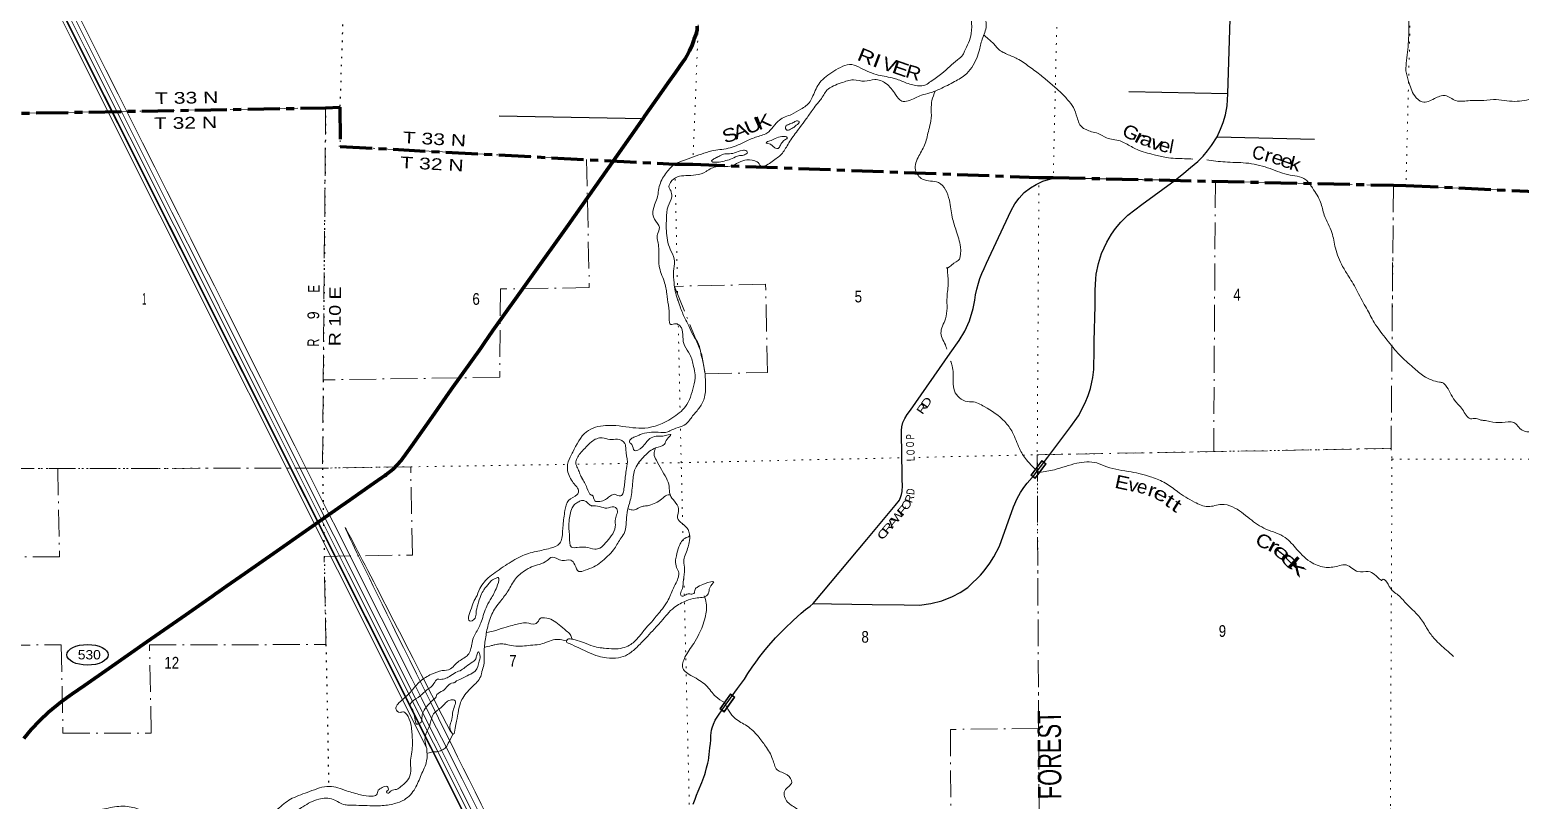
# Model space of a CAD drawing. Header units: feet. Extents: x -1048576 to 137166, y -268550 to 2097152.
# Drawn here: x -146024 to -123722, y 283703 to 295229 of the extents above; entities that cross this region are included whole.
import ezdxf
from ezdxf.enums import TextEntityAlignment as Align

# ---------------------------------------------------------------- set-up
doc = ezdxf.new("R2010")
doc.units = ezdxf.units.FT
doc.header["$LTSCALE"] = 80
for name, pattern in [('DOT_DASHED', [7.7, 5, -1.2, 0.3, -1.2]), ('DOTTED', [1.5, 0.3, -1.2]), ('LONG_DASH_SHORT_DASH', [9.9, 6, -1.2, 1.5, -1.2])]:
    doc.linetypes.add(name, pattern=pattern)
for name, color, linetype, lineweight in [('11', 7, 'LONG_DASH_SHORT_DASH', 60), ('17', 7, 'Continuous', 25), ('23', 7, 'Continuous', 70), ('29', 7, 'Continuous', 25), ('31', 7, 'Continuous', 13), ('39', 7, 'Continuous', 13), ('44', 7, 'DOT_DASHED', 13), ('6', 7, 'DOTTED', 25), ('7', 7, 'DOTTED', 13)]:
    doc.layers.add(name, color=color, linetype=linetype, lineweight=lineweight)
doc.layers.add('30', color=7, linetype='Continuous')
doc.layers.add('41', color=7, linetype='Continuous')

msp = doc.modelspace()

# ---------------------------------------------------------------- linework, layer by layer
at = {"layer": '11'}
msp.add_line((-141385.23, 294071.38), (-141380.18, 293482.89), dxfattribs=at)
for points in [[(-153373.95, 293903.46), (-152557.43, 293898.47), (-152058.24, 293894.52), (-147084.22, 293948.43), (-146722.93, 293970.83), (-141597.6, 294062.64), (-141385.23, 294071.38)], [(-141380.18, 293482.89), (-136370.9, 293218.07), (-136104.75, 293216.42), (-130931.41, 293020.08), (-130709.38, 293018.47), (-125618.74, 292902.28), (-125431.28, 292899.9), (-122706.13, 292773.78)]]:
    msp.add_lwpolyline(points, dxfattribs=at)
at = {"layer": '17'}
msp.add_ellipse((-145160.57, 285877.52), major_axis=(309.24, -1), ratio=0.500121, dxfattribs=at)
at = {"layer": '23'}
msp.add_lwpolyline([(-146115.97, 284627.69), (-146003.65, 284758.07), (-145875.18, 284894.57), (-145743.19, 285018.19), (-145554.04, 285172.93), (-145396.84, 285288.14), (-145207.69, 285420.17), (-144840.32, 285672.46), (-144270.77, 286072.33), (-143689.87, 286475.99), (-143292.37, 286756.01), (-143269.09, 286772.11), (-143230.26, 286798.95), (-143219.09, 286806.89), (-143149.37, 286856.45), (-143079.91, 286904.48), (-142804.82, 287092.6), (-142327.81, 287428.58), (-141411.85, 288071.21), (-141391.54, 288085.51), (-141361.85, 288106.11), (-141228.46, 288198.67), (-141109.91, 288281.26), (-140874.76, 288446.29), (-140759.01, 288526.29), (-140733.64, 288543.83), (-140709.01, 288561.44), (-140696.45, 288570.42), (-140586.82, 288653.58), (-140465.14, 288783.74), (-140313.9, 288998.11), (-140001.69, 289437.48), (-139716.63, 289846.78), (-139277.41, 290464.61), (-139193.1, 290585.11), (-139179.2, 290604.97), (-139158.37, 290635.11), (-139093.19, 290729.4), (-137969.46, 292305.92), (-137046.02, 293619.81), (-136847.1, 293903.68), (-136819.84, 293943.27), (-136583.61, 294281.43), (-136476.78, 294432.04), (-136362.79, 294591.97), (-136262.77, 294733.97), (-136216.89, 294796.37), (-136191.08, 294837.97), (-136151.64, 294913.99), (-136114.36, 294999.34), (-136086.76, 295073.2), (-136080.31, 295094.72), (-136058.09, 295152.81), (-136039.45, 295222.38), (-136038.01, 295281.9)], dxfattribs=at)
at = {"layer": '29'}
for p, q in [((-128094.38, 294270.2), (-128011.63, 297003.43)), ((-128094.38, 294270.2), (-129579.52, 294298.84)), ((-139002.16, 293940.2), (-136847.1, 293903.68)), ((-128257.03, 293626.84), (-126801.08, 293593.15)), ((-134300.99, 286644.25), (-133497.2, 287604.05))]:
    msp.add_line(p, q, dxfattribs=at)
for points in [[(-128257.03, 293626.84), (-128205.71, 293740.97), (-128164.99, 293843.47), (-128133.46, 293957.79), (-128107.19, 294089.2), (-128094.38, 294270.2)], [(-128886.2, 292977.84), (-128756.77, 293082.62), (-128654.31, 293168.03), (-128546.59, 293260.02), (-128467.78, 293337.55), (-128399.47, 293420.33), (-128340.36, 293497.86), (-128257.03, 293626.84)], [(-133497.2, 287604.05), (-133072.95, 288113.3), (-133011.88, 288192.48), (-132988.51, 288248.29), (-132980.21, 288276.95), (-132971.17, 288319.94), (-132967.4, 288411.19), (-132970.41, 288494.9), (-132971.17, 288576.35), (-132980.96, 289187.43), (-132981.03, 289232.38), (-132975.64, 289291.19), (-132958.98, 289353.93), (-132932.03, 289414.7), (-132892.84, 289475.47), (-132847.77, 289536.24), (-132253, 290392.08), (-132119.24, 290578.32), (-132031.05, 290721.43), (-131962.46, 290877.28), (-131907.59, 291057.63), (-131881.62, 291183.09), (-131871.82, 291261.51), (-131854.18, 291346.79), (-131829.69, 291435.98), (-131806.66, 291510.48), (-131778.24, 291584), (-131742.97, 291657.51), (-131707.69, 291735.92), (-131526.67, 292124.1), (-131337.55, 292525.98), (-131285.13, 292624.98), (-131220.46, 292708.29), (-131143.05, 292792.59), (-131050.94, 292865.12), (-130962.75, 292917.07), (-130864.77, 292964.12), (-130780.5, 292991.57), (-130682.02, 293016.07), (-130593.83, 293016.07), (-128886.2, 292977.84)], [(-130064.87, 291571.32), (-130031.69, 291733.8), (-129985.79, 291880.32), (-129908.17, 292053.17), (-129839.32, 292170.65), (-129778.57, 292255.73), (-129698.93, 292351.6), (-129592.28, 292456.93), (-129384.39, 292617.63), (-128886.2, 292977.84)], [(-131011.74, 288546.36), (-130791.32, 288834.65), (-130446.31, 289292.35), (-130329.44, 289451.55), (-130229.97, 289648.06), (-130185.53, 289759.38), (-130152.58, 289863.85), (-130133.31, 289955.27), (-130118.39, 290026.16), (-130104.09, 290148.68), (-130096.63, 290445.93), (-130094.77, 290570.93), (-130084.2, 291097.95), (-130080.47, 291333.01), (-130073.01, 291500.92), (-130064.87, 291571.32)], [(-131911.71, 286959.17), (-131850.63, 287014.44), (-131795.92, 287068.55), (-131741.84, 287133.22), (-131656.67, 287247.65), (-131598.23, 287343.41), (-131514.3, 287502.61), (-131304.18, 288090.9), (-131248.23, 288215.27), (-131198.5, 288306.06), (-131148.77, 288379.44), (-131099.03, 288444.12), (-131022.58, 288532.43), (-131011.74, 288546.36)], [(-134300.34, 286644.33), (-134027.21, 286642.43), (-133421.18, 286631.96), (-132938.19, 286625.41), (-132710.44, 286622.79), (-132541.59, 286645.05), (-132377.97, 286685.64), (-132218.28, 286748.49), (-132101.79, 286808.72), (-131987.91, 286887.28), (-131911.71, 286959.17)], [(-135668.05, 285047.29), (-135434.74, 285372.75), (-135329.51, 285513.87), (-135279.55, 285595.8), (-135215.67, 285691.65), (-135161.62, 285765.38), (-135100.2, 285850.58), (-135018.3, 285953.8), (-134963.43, 286018.52), (-134863.93, 286130.16), (-134804.15, 286193.24), (-134726.35, 286272.71), (-134603.5, 286389.86), (-134483.11, 286499.64), (-134415.96, 286554.53), (-134347.88, 286608), (-134300.99, 286644.25)], [(-136097.58, 283642.93), (-136067.07, 283720.35), (-136045.78, 283775.65), (-136020.8, 283837.3), (-135969.31, 283968.74), (-135923.04, 284085.89), (-135911.98, 284121.12), (-135896.42, 284186.36), (-135879.23, 284254.76), (-135868.99, 284295.32), (-135864.07, 284338.33), (-135858.75, 284389.12), (-135853.02, 284430.08), (-135846.47, 284489.08), (-135839.51, 284547.65), (-135833.77, 284604.18), (-135832.54, 284631.21), (-135831.32, 284671.77), (-135827.22, 284711.91), (-135822.31, 284747.96), (-135813.71, 284783.18), (-135795.5, 284838.9), (-135767.24, 284902.39), (-135740.22, 284946.63), (-135708.69, 284992.1), (-135675.11, 285037.57), (-135668.05, 285047.29)]]:
    msp.add_lwpolyline(points, dxfattribs=at)
at = {"layer": '31'}
for p, q in [((-131045.37, 288565.97), (-130880.25, 288785.88)), ((-130880.25, 288785.88), (-130814.27, 288736.35)), ((-135699.62, 285068.79), (-135541.34, 285293.67)), ((-135541.34, 285293.67), (-135473.88, 285246.19))]:
    msp.add_line(p, q, dxfattribs=at)
for points in [[(-130814.27, 288736.35), (-130979.39, 288516.44), (-131045.37, 288565.97)], [(-135473.88, 285246.19), (-135632.16, 285021.31), (-135699.62, 285068.79)]]:
    msp.add_lwpolyline(points, dxfattribs=at)
for points in [[(-131034.17, 288567.56), (-130878.65, 288774.68), (-130825.46, 288734.75), (-130980.98, 288527.63)], [(-135688.46, 285070.72), (-135539.4, 285282.51), (-135485.03, 285244.25), (-135634.09, 285032.46)]]:
    msp.add_lwpolyline(points, close=True, dxfattribs=at)
at = {"layer": '39'}
for points in [[(-139726.18, 284721.75), (-139786.61, 284683.23), (-139865.18, 284636.58), (-139935.68, 284589.96), (-139981.99, 284555.51), (-140024.23, 284506.92), (-140030.24, 284490.75), (-140030.24, 284490.75), (-140086.75, 284492.64)], [(-131485.69, 299203.93), (-131515.66, 299098.81), (-131581.69, 298902.69), (-131651.96, 298775.25), (-131718.13, 298627.61), (-131784.38, 298506.24), (-131818.65, 298494.04), (-131875.05, 298457.55), (-131880.77, 298342.38), (-131830, 298229.35), (-131779.11, 298073.9), (-131702.01, 297928.61), (-131606.64, 297744.97), (-131353.96, 297591.99), (-131236.89, 297582.15), (-131047.1, 297548.23), (-130988.51, 297524.12), (-130879.37, 297463.75), (-130822.68, 297399.23), (-130701.06, 297209.58), (-130658.2, 297039.97), (-130653.75, 296894.52), (-130655.41, 296771.27), (-130594.6, 296676.45), (-130545.87, 296571.5), (-130501.3, 296508.97), (-130537.56, 296486.67), (-130597.94, 296431.98), (-130625.99, 296359.18), (-130678.44, 296355.03), (-130666.74, 296496.48), (-130713.58, 296645.88), (-130790.14, 296605.3), (-130912.9, 296485.82), (-131070.02, 296386.47), (-131261.55, 296323.41), (-131366.4, 296292.87), (-131511.7, 296294.57), (-131676.97, 296225.5), (-131789.81, 296166.66), (-131890.35, 296039.15), (-131926.4, 295944.12), (-131948.24, 295818.81), (-131881.3, 295695.71), (-131834.62, 295604.9), (-131812.33, 295570.61), (-131775.79, 295495.94), (-131710.7, 295314.25), (-131762.59, 295112.1), (-131792.59, 295019.09), (-131812.52, 294930.15), (-131854.55, 294806.82), (-132031.39, 294549.84), (-132210.69, 294442.36), (-132434.36, 294328.72), (-132555.31, 294284), (-132682.35, 294251.39), (-132773.04, 294210.78), (-132976.73, 294163.85), (-133067.81, 294260.62), (-133213.58, 294425.97), (-133379.22, 294484.18), (-133532.52, 294459.6), (-133698.05, 294479.43), (-133881.56, 294434.57), (-134095.15, 294324.99), (-134189.6, 294185.37), (-134233.84, 294132.75), (-134304.21, 294039.65), (-134406.71, 293895.98), (-134499.18, 293768.49), (-134635.87, 293584.33), (-134692.12, 293493.29), (-134790.6, 293353.66), (-134857.05, 293303), (-135022.21, 293191.51), (-135070.6, 293179.28), (-135125.27, 293241.79), (-135141.44, 293253.88), (-135292.88, 293283.84), (-135415.86, 293243.16), (-135542.84, 293188.33), (-135688.12, 293185.98), (-135865.56, 293135.07), (-135901.82, 293110.75), (-136057.05, 293057.87), (-136206.35, 293047.43), (-136333.43, 293028.97), (-136436.11, 292943.88), (-136458.07, 292863.02), (-136431.74, 292826.71)], [(-132285.72, 298107.11), (-132359.98, 297965.52), (-132436.22, 297811.8), (-132526.58, 297651.99), (-132631.17, 297532.55), (-132677.16, 297382.94), (-132711.06, 297241.44), (-132704.84, 297182.87), (-132676.58, 297180.91), (-132628.46, 297288.1), (-132531.95, 297413.58), (-132435.62, 297599.66), (-132311.15, 297828.24), (-132240.93, 297969.82), (-132152.5, 298097.31), (-132039.68, 298162.21), (-131985.25, 298180.51), (-131875.68, 297970.64), (-131859.31, 297893.91), (-131830.62, 297740.42), (-131595.89, 297514.67), (-131363.59, 297430.34), (-131107.13, 297370.3), (-130937.55, 297346.44), (-130874.92, 297318.29), (-130805.98, 297203.29), (-130793.5, 297076.03), (-130787.39, 297053.82), (-130787.02, 296924.52), (-130818.99, 296813.33), (-130871.09, 296683.91), (-131082.55, 296535.95), (-131207.5, 296477.08), (-131304.25, 296436.46), (-131509.91, 296377.41), (-131782.02, 296263.66), (-131953.18, 296133.97), (-132037.37, 295937.81), (-132033, 295820.64), (-132022.66, 295733.78), (-132012.44, 295687.34), (-131973.89, 295612.67), (-131971.85, 295606.62), (-131934.87, 295376.38), (-131936.32, 295176.36), (-131978.29, 295034.84), (-132036.45, 294907.43), (-132060.52, 294856.87), (-132141.03, 294781.93), (-132374.53, 294577.35), (-132539.66, 294457.78), (-132618.22, 294407.1), (-132741.28, 294392.68), (-132925.05, 294440.75), (-133090.7, 294503.01), (-133326.94, 294550.97), (-133589.58, 294657.46), (-133724.94, 294709.69), (-133993.04, 294608.07), (-134202.43, 294439.91), (-134304.78, 294239.67), (-134348.93, 294154.71), (-134485.83, 294041.27), (-134624.85, 293964.18), (-134806.22, 293878.92), (-134993.34, 293684.55), (-135164.69, 293621.53), (-135336.01, 293546.39), (-135575.89, 293456.96), (-135819.95, 293416.01), (-136130.43, 293314.29), (-136436.73, 293164.1), (-136495.05, 293093.26), (-136555.35, 293008.27), (-136619.34, 292802.05), (-136629.24, 292737.37), (-136697.27, 292531.14), (-136699.1, 292466.49), (-136632.12, 292331.27), (-136603.7, 292270.73), (-136629.65, 292173.69), (-136615.01, 291991.89), (-136606.09, 291694.92), (-136532.8, 291468.81), (-136504.26, 291369.87), (-136491.9, 291281.01), (-136469.22, 291111.35), (-136454.53, 290913.39), (-136434.08, 290818.47), (-136353.39, 290830.78), (-136298.83, 290804.64)], [(-125408.33, 296838.31), (-125392.62, 296809.34), (-125327.62, 296659.98), (-125335.48, 296585.21), (-125331.01, 296431.67), (-125393.95, 295859.77), (-125390.78, 295455.7), (-125391.78, 295098.1), (-125421.11, 294770.74), (-125430.76, 294615.15), (-125391.97, 294457.65), (-125300.54, 294241.68), (-125187.28, 294151.01), (-125005.8, 294199.91), (-124842.47, 294244.72), (-124684.86, 294170.32), (-124470.95, 294170.8), (-124315.56, 294169.13), (-124121.88, 294185.73), (-123800.95, 294158.16), (-123518.55, 294199.2), (-123318.74, 294189.55), (-123185.07, 294022.16), (-123071.79, 293925.44), (-122948.48, 293848.94), (-122768.61, 293756.41), (-122701.3, 293731.58)], [(-131750.72, 295151.62), (-131683.84, 295096.11), (-131594.81, 295013.48), (-131544.19, 294952.98), (-131402.68, 294864.4), (-131247.1, 294796.06), (-131065.14, 294675.25), (-130891.22, 294544.31), (-130749.62, 294423.41), (-130612.05, 294304.52), (-130494.67, 294183.56), (-130407.56, 294066.57), (-130352.65, 293917.19), (-130265.43, 293761.82), (-130218.95, 293737.68), (-130136.11, 293703.52), (-130039.18, 293679.49), (-129911.86, 293613.11), (-129709.93, 293567.09), (-129625.07, 293528.89), (-129455.3, 293438.36), (-129200.81, 293360.14), (-129017.05, 293318.12), (-128744.57, 293300.55), (-128618.62, 293294.87)], [(-132474.67, 294312.46), (-132524.73, 294172.95), (-132534.43, 294037.56), (-132539.99, 293865.82), (-132571.91, 293736.44), (-132625.8, 293526.21), (-132720.12, 293342.14), (-132769.97, 293131.91), (-132666.66, 292994.76), (-132426.37, 292942.77), (-132264.18, 292678.47), (-132221.09, 292428.04), (-132159.95, 292220.08), (-132098.72, 291977.78), (-132114.35, 291797.93), (-132239.2, 291704.72), (-132303.67, 291666.18), (-132301.67, 291672.25), (-132289.38, 291607.63), (-132280.82, 291437.94), (-132298.39, 291229.8), (-132321.68, 290904.47), (-132389.67, 290688.14), (-132314.44, 290490.31), (-132302.76, 290448.56)], [(-134685.17, 293803.76), (-134650.67, 293820.68), (-134586.18, 293849.11), (-134537.81, 293869.42), (-134509.51, 293855.34), (-134555.77, 293800.69), (-134604.09, 293760.17), (-134640.36, 293741.91), (-134696.82, 293727.64), (-134715.05, 293751.84), (-134707.1, 293794.29), (-134664.78, 293812.56)], [(-134750.84, 293563.87), (-134793.04, 293503.16), (-134827.21, 293454.6), (-134867.59, 293460.57), (-134901.96, 293484.74), (-134940.4, 293516.97), (-135003.02, 293539.06), (-134982.9, 293559.31), (-134950.63, 293567.46), (-134870.02, 293604.01), (-134769.2, 293632.52), (-134716.73, 293630.62), (-134692.47, 293616.53), (-134692.43, 293602.39), (-134700.48, 293596.31), (-134750.84, 293563.87)], [(-135757.71, 293313.64), (-135696.65, 293343.55), (-135624.09, 293374.02), (-135579.69, 293374.12), (-135476.81, 293386.47), (-135363.91, 293425.11), (-135295.26, 293411.12), (-135285.12, 293392.96), (-135331.44, 293360.53), (-135385.88, 293346.27), (-135406.06, 293346.22), (-135514.91, 293301.53), (-135607.65, 293273.04), (-135706.46, 293248.57), (-135793.24, 293248.38), (-135805.35, 293248.35), (-135821.55, 293268.52), (-135815.52, 293276.61), (-135799.41, 293288.77), (-135745.01, 293321.22)], [(-128413.21, 293281.85), (-128139.04, 293251.4), (-127826.21, 293235.94), (-127501.11, 293165.95), (-127202.16, 293063.59), (-126931.53, 292985.4), (-126830.28, 292862.38), (-126708.59, 292648.5), (-126653.56, 292456.69), (-126539.8, 292194.3), (-126486.68, 291964.1), (-126378.93, 291687.55), (-126289.73, 291542.29), (-126155.88, 291310.25), (-126088.91, 291179.07), (-126021.99, 291062.04), (-125906.36, 290850.17), (-125715.93, 290591.99), (-125527.61, 290366.13), (-125323.26, 290176.67), (-125163.47, 290047.73), (-124927.11, 289957.34), (-124880.66, 289947.35), (-124838.18, 289911.08), (-124702.33, 289683.08), (-124584.9, 289547.98), (-124465.45, 289410.86), (-124380.7, 289415.1), (-124312.02, 289391.01), (-124261.56, 289385.06), (-124176.76, 289369.08), (-123993.08, 289353.33), (-123819.54, 289355.74), (-123692.07, 289238.85), (-123490.16, 289200.91), (-123338.56, 289110.34), (-123215.23, 289029.8), (-123021.31, 288963.56), (-122833.46, 288899.33), (-122727.61, 288872.66)], [(-136431.74, 292826.71), (-136417.33, 292729.77), (-136471.41, 292588.22), (-136497.12, 292404.31), (-136500.78, 292270.96), (-136494.48, 292184.1), (-136475.93, 292048.78), (-136425.09, 291911.51), (-136376.24, 291766.15), (-136391.96, 291616.61), (-136383.39, 291442.88), (-136364.87, 291317.66), (-136293.59, 291087.5), (-136220.45, 290913.91), (-136163.62, 290800.9), (-136098.64, 290659.62), (-136015.52, 290524.44), (-135982.85, 290391.17), (-135952.21, 290261.94), (-135925.59, 290126.63), (-135912.98, 289948.87), (-135926.49, 289734.68), (-136000.71, 289578.95), (-136105.28, 289451.43), (-136207.86, 289329.98), (-136322.73, 289277.2), (-136447.71, 289228.43), (-136475.91, 289212.2), (-136619.18, 289209.86), (-136756.39, 289203.49), (-136891.5, 289172.88), (-136953.97, 289142.44), (-137014.44, 289118.06), (-137051.83, 289060.75), (-137017.14, 289022.57), (-136977.6, 288934.29), (-136862.71, 288983.03), (-136746.54, 289112.81), (-136652.87, 289147.51), (-136552.26, 289150.98), (-136430.83, 289171.8), (-136487.71, 289103.08), (-136527.97, 289029.52), (-136658.87, 288973.39), (-136824, 288853.82), (-136964.71, 288661.57), (-137002.49, 288465.51), (-137032.05, 288214.92), (-137058, 288117.88), (-137091.88, 287966.28), (-137131.46, 287693.45), (-137187.72, 287608.46), (-137288.17, 287450.65), (-137378.7, 287351.45), (-137586.1, 287193.4), (-137713.09, 287142.61), (-137807.88, 287126.23), (-137868.71, 287225.09), (-137929.45, 287295.67), (-138058.58, 287289.32), (-138206.03, 287339.49), (-138284.59, 287286.79), (-138514.37, 287193.34), (-138621.15, 287134.51), (-138756.02, 287015), (-138866.49, 286834.95), (-138977.06, 286685.19), (-139055.46, 286581.98), (-139149.74, 286381.75), (-139197.56, 286169.51), (-139223.22, 285967.41), (-139224.87, 285838.11), (-139230.61, 285726.98), (-139258.57, 285625.9), (-139268.52, 285577.38), (-139389.13, 285413.47), (-139546.01, 285229.26), (-139586.11, 285138.26), (-139621.94, 284964.43), (-139657.74, 284782.51), (-139687.75, 284691.53), (-139728.26, 284741.95), (-139708.57, 284913.72), (-139690.77, 285043.06), (-139669.02, 285198.68), (-139735.62, 285200.55), (-139856.41, 285099.26), (-139981.22, 284993.92), (-140039.27, 284826.11), (-140097.41, 284692.63), (-140109.19, 284579.47), (-140084.68, 284476.48)], [(-136298.83, 290804.64), (-136274.52, 290770.34), (-136251.93, 290633.01), (-136227.35, 290505.78), (-136146.25, 290370.6), (-136091.25, 290190.91), (-136068.7, 290065.7), (-136092.41, 289889.88), (-136212.64, 289592.62), (-136415.96, 289418.41), (-136823.17, 289270.01), (-137002.79, 289275.67), (-137408.5, 289309.11), (-137692.76, 289215.53), (-137899.75, 288912.02), (-137939.89, 288835.15), (-137979.84, 288689.6), (-137918.73, 288491.74), (-137862.02, 288417.11), (-137819.47, 288356.6), (-137819.29, 288293.97), (-137831.34, 288275.76), (-137962.26, 288186.57), (-138016.31, 288034.92), (-138043.95, 287820.7), (-138063.57, 287624.68), (-138093.62, 287545.82), (-138236.68, 287472.77), (-138446.42, 287423.81), (-138563.38, 287395.26), (-138676.25, 287348.54), (-138907.94, 287214.68), (-139030.79, 287129.55), (-139141.55, 287048.49), (-139288.35, 286868.35), (-139348.5, 286732.85), (-139380.63, 286676.21), (-139428.67, 286538.71), (-139458.58, 286415.4), (-139446.39, 286385.13), (-139361.76, 286427.74), (-139345.84, 286506.57), (-139319.95, 286627.85), (-139273.93, 286767.36), (-139229.78, 286852.31), (-139197.61, 286894.81), (-139155.37, 286943.4), (-139099.03, 287000.09), (-139058.73, 287020.39), (-139016.39, 287032.6), (-139024.15, 286923.49), (-139116.43, 286731.35), (-139184.69, 286607.95), (-139266.77, 286379.47), (-139342.99, 286215.65), (-139385.15, 286138.78), (-139411.08, 286033.66), (-139423.02, 285973.03), (-139455.07, 285892.14), (-139511.43, 285841.51), (-139654.41, 285738.15), (-139728.88, 285667.27), (-139851.9, 285640.73), (-140013.19, 285587.84), (-140182.39, 285480.38), (-140315.17, 285336.64), (-140433.89, 285219.19), (-140518.42, 285140.21), (-140542.52, 285097.72), (-140546.47, 285069.43), (-140483.77, 285017.04), (-140431.32, 285023.22), (-140384.8, 284986.96), (-140323.85, 284843.65), (-140301.06, 284635.61), (-140298.71, 284518.43), (-140326.24, 284267.84), (-140327.78, 284100.15), (-140385.97, 283982.84), (-140472.53, 283905.87), (-140534.96, 283863.31), (-140617.65, 283844.94), (-140667.99, 283806.44), (-140686.21, 283826.6), (-140662.07, 283854.94), (-140676.35, 283907.44), (-140750.96, 283891.11), (-140809.37, 283850.57), (-140837.43, 283783.83), (-140905.98, 283761.46), (-141073.53, 283781.28)], [(-132246.35, 290272.37), (-132220.78, 290199.59), (-132206.03, 289977.39), (-132175.25, 289799.67), (-131960.95, 289662.76), (-131924.63, 289662.84), (-131740.79, 289592.54), (-131435.43, 289366.95), (-131317.93, 289205.58), (-131214.32, 288963.37), (-131110.93, 288795.92), (-130917.1, 288603.96)], [(-137753.32, 288514.33), (-137769.53, 288536.52), (-137797.96, 288601.11), (-137828.44, 288673.77), (-137854.89, 288748.47), (-137834.91, 288819.22), (-137788.7, 288892.06), (-137718.29, 288966.97), (-137619.69, 289066.19), (-137541.12, 289110.81), (-137460.44, 289125.14), (-137345.34, 289099.13), (-137232.34, 289103.43), (-137119.16, 289041.05), (-137106.79, 288950.16), (-137082.04, 288762.32), (-137099.84, 288635), (-137123.48, 288432.91), (-137137.33, 288335.9), (-137159.34, 288271.2), (-137205.71, 288254.94), (-137276.41, 288279.02), (-137334.86, 288256.67), (-137365.08, 288236.4), (-137407.36, 288201.96), (-137496.07, 288173.47), (-137568.74, 288181.39), (-137611.35, 288264.13), (-137617.41, 288266.14), (-137686.34, 288377.1), (-137763.43, 288522.39)], [(-136660.86, 288965.3), (-136682.82, 288882.42), (-136648.25, 288789.56), (-136573.19, 288650.32), (-136498.16, 288521.19), (-136457.45, 288398.04), (-136442.97, 288274.83), (-136376.09, 288175.98), (-136315.23, 288060.96), (-136330.99, 287927.58), (-136174.24, 287753.89), (-136152.71, 287683.52), (-136156.39, 287558.25), (-136180.35, 287469.3), (-136218.4, 287368.2), (-136238.32, 287277.24), (-136225.88, 287160.08), (-136243.58, 286998.42), (-136259.36, 286871.1), (-136287.38, 286790.22), (-136275.18, 286757.92), (-136246.93, 286755.97), (-136174.38, 286790.47), (-136117.86, 286786.56), (-136087.62, 286794.71), (-136069.63, 286855.36), (-136027.36, 286893.84), (-135918.53, 286944.59), (-135789.45, 286969.13), (-135849.74, 286882.12), (-135859.7, 286833.61), (-135883.74, 286774.96), (-136063.21, 286726.07), (-136200.32, 286687.38), (-136381.65, 286585.95), (-136576.8, 286377.42), (-136703.53, 286237.73), (-136810.16, 286124.35), (-136942.96, 285988.69), (-137079.88, 285881.3), (-137216.96, 285832.51), (-137396.56, 285832.11), (-137513.67, 285856.09), (-137663.17, 285914.34), (-137788.44, 285970.63), (-137810.67, 285980.68), (-137954.14, 286047.03), (-137992.55, 286073.21), (-137982.55, 286103.54), (-137936.17, 286115.77), (-137865.5, 286101.78), (-137736.23, 286059.64), (-137594.82, 286007.43), (-137489.82, 285983.42), (-137429.26, 285977.5), (-137285.95, 285965.7), (-137154.82, 285980.13), (-137047.99, 286022.8), (-136923.18, 286130.16), (-136822.64, 286255.65), (-136718.04, 286373.06), (-136581.29, 286539.04), (-136494.85, 286654.39), (-136406.61, 286846.52), (-136354.45, 286955.74), (-136318.37, 287042.7), (-136312.5, 287105.34), (-136345.02, 287186.08), (-136361.43, 287281), (-136347.53, 287359.83), (-136311.59, 287495.27), (-136200.99, 287630.88), (-136150.64, 287665.34), (-136150.69, 287681.5)], [(-130917.1, 288603.96), (-130692.78, 288647.35), (-130358.07, 288743.06), (-130059.42, 288747.77), (-129907.91, 288691.54), (-129544.45, 288613.56), (-129233.46, 288535.46), (-129029.39, 288447.02), (-128849.43, 288320.14), (-128596.73, 288163.12), (-128392.72, 288094.89), (-128193.04, 288127.66), (-128025.44, 288091.67), (-127768.65, 287912.44), (-127526.05, 287759.43), (-127239.14, 287632.8), (-127063.07, 287455.4), (-126834.46, 287253.88), (-126624.4, 287185.66), (-126426.71, 287212.36), (-126327.86, 287222.69), (-126149.99, 287122.07), (-125994.6, 287122.42), (-125804.55, 286993.54), (-125796.46, 286989.52), (-125792.44, 286993.57), (-125638.64, 286840.37), (-125563.81, 286785.98), (-125432.26, 286648.89), (-125312.87, 286534), (-125199.49, 286402.93), (-125142.73, 286314.17), (-125106.23, 286253.64), (-124998.88, 286112.45), (-124826.88, 285949.19), (-124717.64, 285854.48)], [(-137621.77, 288108.38), (-137497.86, 288096.69), (-137388.83, 288072.69), (-137283.94, 288091.11), (-137239.46, 288060.91), (-137261.23, 287911.35), (-137262.92, 287794.17), (-137323.06, 287656.65), (-137407.52, 287553.42), (-137494.07, 287474.43), (-137568.7, 287460.12), (-137706, 287488.1), (-137831.1, 287483.78), (-137917.89, 287487.63), (-137946.59, 287645.15), (-137954.89, 287727.97), (-137955.32, 287877.47), (-137939.47, 287978.52), (-137907.46, 288077.59), (-137869.27, 288132.23), (-137808.84, 288168.73), (-137756.43, 288189.05), (-137712.01, 288179.05), (-137661.43, 288134.71), (-137612.91, 288102.5)], [(-136445.93, 288272.81), (-136471.21, 288272.75), (-136547.76, 288224.09), (-136636.37, 288161.26), (-136729.09, 288122.66), (-136795.63, 288106.35), (-136862.2, 288098.12), (-136975.06, 288045.34), (-137043.69, 288053.27), (-137066.38, 288060.43)], [(-135934.16, 286762.73), (-135901.55, 286649.66), (-135919.1, 286435.46), (-136011.21, 286184.73), (-136089.53, 286049.19), (-136220.1, 285840.81), (-136251.93, 285679.11), (-136112.34, 285558.2), (-135906.12, 285421.28), (-135756.3, 285251.9), (-135631.5, 285167.34)], [(-137913.99, 286121.88), (-137936.36, 286180.42), (-137997.06, 286236.85), (-138102.25, 286327.53), (-138201.33, 286396), (-138320.49, 286432.1), (-138387.05, 286421.85), (-138413.18, 286383.4), (-138463.51, 286340.86), (-138590.68, 286356.74), (-138612.88, 286356.69), (-138709.7, 286342.33), (-138800.44, 286317.88), (-138929.5, 286283.25), (-139092.8, 286230.35), (-139183.56, 286211.97)], [(-139999.96, 285193.9), (-140066.35, 285125.06), (-140138.71, 285021.86), (-140156.62, 284934.94), (-140178.6, 284858.12), (-140206.83, 284849.97), (-140237.07, 284839.8), (-140253.32, 284878.15), (-140257.44, 284906.43), (-140277.9, 285005.38), (-140302.29, 285065.94), (-140334.74, 285124.45), (-140308.65, 285173), (-140181.77, 285262.18), (-140081.13, 285353.32), (-139976.47, 285448.51), (-139924.18, 285511.26), (-139904, 285511.31), (-139817.25, 285519.58), (-139744.7, 285554.09), (-139652.03, 285610.87), (-139565.38, 285651.47), (-139494.89, 285702.14), (-139394.19, 285773.08), (-139368.46, 285790.73), (-139342.44, 285845.39), (-139334.63, 285871.42), (-139311.21, 285920.87), (-139285.19, 285853.2), (-139298.2, 285782.92), (-139359.49, 285633.75), (-139452.16, 285576.97), (-139567.02, 285520.15), (-139657.68, 285469.43), (-139661.71, 285465.38), (-139689.94, 285459.26), (-139844.99, 285339.71), (-139931.6, 285282.95), (-139945.63, 285250.59), (-139995.92, 285195.93)], [(-137995.26, 286084.51), (-138087.5, 286107.35), (-138192.41, 286101.05), (-138305.31, 286062.41), (-138400.07, 286033.91), (-138531.21, 286021.5), (-138650.23, 286007.09), (-138785.44, 286010.82), (-138902.55, 286034.81), (-138991.36, 286040.67), (-139063.97, 286028.38), (-139114.39, 286016.15), (-139223.26, 285989.63)], [(-135631.5, 285167.34), (-135466.79, 284923.23), (-135294.96, 284814.52), (-135127.02, 284659.33), (-135015.61, 284512.09), (-134908.1, 284316.36), (-134841.06, 284158.92), (-134691.5, 284080.47), (-134622.58, 283969.5), (-134727.15, 283844), (-134684.29, 283674.39), (-134548.8, 283573.68), (-134396.74, 283325.51), (-134208.61, 283162.29), (-134077.28, 283108.03), (-133829.04, 283096.47), (-133570.37, 282969.77), (-133358.15, 282853.06), (-133261.05, 282770.44), (-133252.34, 282544.18), (-133261.6, 282255.25), (-133168.17, 282041.31), (-132953.6, 281809.45), (-132769.8, 281753.29), (-132474.96, 281677.18), (-132401.78, 281491.47), (-132352.63, 281239.03), (-132213.1, 281138.33), (-131910.17, 281056.17), (-131778.6, 280915.04), (-131628.77, 280741.63), (-131402.47, 280641.12), (-131261.3, 280671.74), (-130982.79, 280662.26), (-130851.02, 280450.42), (-130654.88, 280311.46), (-130335.97, 280287.93), (-130029.04, 280217.91), (-129675.46, 280067.17), (-129368.57, 280011.29), (-129122.35, 280001.74), (-128948, 279719.28), (-128765.66, 279467.15), (-128369.91, 279387.22), (-128262.71, 279300.59), (-128165.34, 279125.03), (-128138.62, 278955.38), (-128085.64, 278775.69), (-128000.31, 278573.85), (-127914.82, 278315.43), (-127857.94, 278184.24), (-127730.52, 278081.49), (-127653.66, 278019.03), (-127628.94, 277845.33), (-127416.72, 277728.63), (-127123.52, 277519.17), (-126852.91, 277449.06), (-126749.49, 277273.52), (-126797.21, 277022.89), (-126722.14, 276881.64), (-126643.2, 276796.96), (-126641.18, 276798.98), (-126610.72, 276730.36), (-126582.29, 276667.79), (-126541.55, 276536.56), (-126519.21, 276484.08), (-126436.23, 276401.43), (-126252.05, 276207.89), (-126209.22, 276052.42), (-126150.31, 275915.17), (-126132.47, 275827.91)], [(-139693.26, 284688.3), (-139762.03, 284553.98), (-139814.27, 284477.09), (-139862.62, 284448.7), (-139931.18, 284428.34), (-139991.71, 284424.16), (-140068.33, 284403.79)], [(-140084.68, 284476.48), (-140086.17, 284290.61), (-140168.31, 284080.31), (-140258.55, 283880.09), (-140419.5, 283710.02), (-140566.64, 283651.1), (-140776.43, 283620.32), (-141099.32, 283625.66), (-141268.84, 283629.32), (-141307.19, 283633.27), (-141482.99, 283713.69), (-141700.94, 283717.25), (-141936.72, 283605.6), (-142109.94, 283488.03), (-142224.7, 283396.86), (-142292.97, 283275.48), (-142383.09, 283034.86), (-142525.93, 282883.01), (-142769.56, 282690.53), (-142938.77, 282585.09), (-143198.87, 282507.74), (-143388.52, 282493.17), (-143644.87, 282516.84), (-143830.65, 282560.87), (-143966.18, 282675.73), (-144000.62, 282724.14), (-144087.73, 282841.12), (-144107.96, 282859.26), (-144178.99, 283000.52), (-144205.59, 283125.73), (-144217.74, 283143.88), (-144300.82, 283260.88), (-144468.64, 283377.68), (-144624.21, 283441.98), (-144886.38, 283384.83), (-145027.52, 283342.08), (-145093.79, 283228.79), (-145107.84, 283200.48), (-145121.66, 283093.37), (-145103.26, 283012.59), (-145097.08, 282966.14), (-145149.25, 282862.99), (-145165.14, 282772.03), (-145259.29, 282531.4), (-145363.49, 282272.56), (-145449.65, 282056.19), (-145487.72, 281963.17), (-145503.6, 281870.2), (-145527.43, 281732.76), (-145575.15, 281484.15), (-145612.9, 281277.99), (-145608.59, 281181.02), (-145652.82, 281122.33), (-145700.85, 280982.82), (-145659.95, 280793), (-145612.99, 280601.17), (-145582.42, 280494.16), (-145563.45, 280435.25)], [(-141073.53, 283781.28), (-141285.59, 283843.44), (-141540.05, 283909.54), (-141838.49, 283832.1), (-142096.5, 283730.5), (-142199.24, 283667.64), (-142291.83, 283586.62), (-142404.55, 283485.35), (-142529.1, 283285.05), (-142647.44, 283034.26), (-142864.95, 282882.25), (-142915.22, 282819.51), (-143048.18, 282740.41), (-143237.67, 282669.28), (-143336.63, 282695.32), (-143435.61, 282731.46), (-143687.94, 282759.18), (-143871.81, 282843.63), (-143958.9, 282954.55), (-143884.28, 282968.86), (-143878.31, 282999.18), (-143969.66, 283186.87), (-144129.65, 283388.54), (-144368.25, 283555.7), (-144596.44, 283611.76), (-144850.63, 283584.92), (-145064.33, 283513.73), (-145255.66, 283377.94), (-145451.32, 283349.21), (-145790.22, 283308.05), (-145808.37, 283301.94), (-145806.36, 283305.99), (-145925.28, 283255.21), (-146118.47, 283068.91), (-146247.21, 282923.15), (-146339.51, 282741.12), (-146363.32, 282597.62), (-146378.93, 282409.69), (-146384.66, 282298.56), (-146386.42, 282205.62), (-146374.15, 282151.09), (-146319.51, 282094.65), (-146309.91, 282268.42), (-146290.32, 282474.54), (-146288.67, 282603.85), (-146250.86, 282789.8), (-146102.14, 283002.27), (-145957.2, 283127.86), (-145840.27, 283168.53), (-145689.05, 283211.3), (-145535.72, 283225.78), (-145374.13, 283173.62), (-145244.72, 283080.97), (-145280.74, 282975.83), (-145371.11, 282820.06), (-145529.47, 282447.96), (-145595.68, 282314.47), (-145649.79, 282183.02), (-145747.96, 281932.28), (-145820, 281722), (-145877.95, 281521.86), (-145962.53, 281459.04), (-145923.35, 281166.17), (-145870.02, 280863.24), (-145780.41, 280576.55), (-145679.83, 280378.79)]]:
    msp.add_spline(points, degree=3, dxfattribs=at)
at = {"layer": '44'}
for points in [[(-140432.12, 321888.96), (-140482.79, 320531), (-140480.98, 319995.14), (-140604.81, 315255.78), (-140612.91, 314731.96), (-140792.81, 309896.19), (-143960.87, 309923.83), (-144014.69, 307348.65), (-146661.21, 307355.17), (-146691.25, 304644.48), (-146713.76, 299268.33), (-146722.93, 293970.83), (-141597.6, 294062.64), (-141644.61, 288670.72), (-147217.37, 288662.91), (-149878.66, 288709.57), (-149806.41, 293919.44), (-149291.2, 293926.58), (-149303.68, 296670.12), (-152046.85, 296678.16), (-152035.13, 299309.07), (-151994.93, 304652.58), (-151966.7, 310006.39), (-153264.87, 310029.17)], [(-141597.6, 294062.64), (-141385.23, 294071.38), (-141380.18, 293482.89), (-137692.67, 293287.95), (-137652.33, 291371.91), (-138981.13, 291351.64), (-138992.64, 290031.32), (-141633.1, 289991.05)], [(-141597.6, 294062.64), (-141385.23, 294071.38), (-141380.18, 293482.89), (-137692.67, 293287.95)], [(-122706.14, 292773.65), (-125618.14, 292902.3), (-125630.36, 291749.42), (-125653.85, 288964.61), (-130948.99, 288871.47), (-130921.58, 283456.11), (-136149.47, 283398.3), (-141539.5, 283312.75), (-141521.81, 278053.24), (-141522.55, 275920.29)], [(-125618.14, 292902.3), (-128283.82, 292963.11), (-128308.65, 288917.91)], [(-145605.26, 288665.17), (-145579.37, 287345.2), (-147125.8, 287343.03), (-147034.23, 286023.17), (-145553.48, 286025.24), (-145527.59, 284705.27), (-144207.37, 284707.12), (-144233.26, 286027.09), (-141592.83, 286030.79), (-141618.72, 287350.96), (-140298.86, 287371.09), (-140324.75, 288690.85), (-141644.61, 288670.72)], [(-130928.26, 284776.12), (-132248.2, 284761.52), (-132241.52, 283441.51)]]:
    msp.add_lwpolyline(points, dxfattribs=at)
msp.add_lwpolyline([(-134984.99, 290101.74), (-135012.78, 291421.44), (-136377.56, 291390.99), (-135970.72, 290387.3), (-135919.68, 290080.88)], close=True, dxfattribs=at)
at = {"layer": '6'}
for points in [[(-140432.12, 321888.96), (-140482.79, 320531), (-140480.98, 319995.14), (-140604.81, 315255.78), (-140612.91, 314731.96), (-140792.81, 309896.19), (-140799.78, 309445.39), (-141026, 304620.47), (-141056.47, 303957.74), (-141222.46, 299237.01), (-141227.27, 298664.86), (-141385.23, 294071.38)], [(-141597.6, 294062.64), (-141644.61, 288670.72), (-141551.04, 283900.59)]]:
    msp.add_lwpolyline(points, dxfattribs=at)
at = {"layer": '7'}
for p, q in [((-130632.47, 296350.13), (-130709.38, 293018.47)), ((-136327.84, 291172.84), (-136366.66, 293016.61)), ((-136294.26, 289578.32), (-136320.17, 290808.64)), ((-137825.1, 288728.97), (-137082.84, 288740.29)), ((-125644.19, 288804.72), (-122727.99, 288802.37)), ((-136229.59, 286765.32), (-136236.47, 287054.48))]:
    msp.add_line(p, q, dxfattribs=at)
for points in [[(-135311.41, 314441.31), (-135529.01, 309269.99), (-135687.44, 303861.65), (-135857.71, 298565.72), (-135938.76, 297340.09), (-136099.9, 293321.38)], [(-124924.55, 306624.66), (-124991.58, 303686.31), (-125295.38, 298288.39), (-125431.28, 292899.9)], [(-130923.54, 293017.5), (-130948.99, 288871.47), (-130943.76, 288707.01)], [(-125618.14, 292902.3), (-125653.85, 288964.61), (-125640.26, 288804.46), (-125664.49, 283572.1), (-125612.67, 278205.82)], [(-136249.01, 287581.42), (-136276.87, 288752.58), (-136288.81, 289319.72)], [(-136924.71, 288742.7), (-136276.87, 288752.58), (-132940, 288827.04)], [(-132722.44, 288831.9), (-130948.99, 288871.47), (-125652.67, 288966.28), (-125654.11, 288966.27)], [(-153408.81, 288557.73), (-152549.23, 288548.12), (-149878.66, 288709.57), (-147217.37, 288662.91), (-141644.61, 288670.72), (-137973.25, 288726.71)], [(-130947.41, 288559.55), (-130921.58, 283456.11), (-130905.48, 278082.81)], [(-136149.74, 283362.6), (-136149.47, 283398.3), (-136227.3, 286669.15)]]:
    msp.add_lwpolyline(points, dxfattribs=at)

# ---------------------------------------------------------------- texts
at = {"layer": '17', "width": 1.1}
msp.add_text('530', height=140, dxfattribs=at).set_placement((-145133.98, 285809.21), align=Align.CENTER)
at = {"layer": '30'}
for s, rotation, width, p in [('D', 55.202, 1.35, (-132557.76, 289620.61)), ('R', 55.202, 1.35, (-132622.47, 289527.5)), ('O', 90.918, 0.65, (-132793.18, 289026.88)), ('P', 90.089, 0.7, (-132790.35, 289139.89)), ('O', 90.918, 0.65, (-132784.47, 288908.73)), ('L', 90.918, 0.8, (-132783.27, 288811.13)), ('O', 57.436, 1.25, (-132855.7, 288093.1)), ('D', 82.359, 0.8, (-132785.68, 288311.83)), ('W', 50.203, 1.25, (-132995.77, 287911.85)), ('F', 50.203, 1.75, (-132917.34, 288003.64)), ('C', 50.203, 1.5, (-133211.69, 287649.93)), ('R', 50.203, 1.5, (-133139.11, 287737.05)), ('A', 50.203, 1.7, (-133065.33, 287825.61))]:
    msp.add_text(s, height=120, rotation=rotation, dxfattribs=dict(at, width=width)).set_placement(p, align=Align.CENTER)
msp.add_text('R', height=120, rotation=69.615, dxfattribs=at).set_placement((-132805.7, 288195.32), align=Align.CENTER)
at = {"layer": '41'}
for s, rotation, width, p in [('R', 337.748, 1.3, (-133542.64, 294736.72)), ('I', 339.111, 1.45, (-133381.27, 294674.03)), ('V', 341.855, 1.15, (-133190.7, 294612.19)), ('E', 340.732, 1.35, (-133024.87, 294554.5)), ('R', 343.362, 1.15, (-132828.58, 294493.73)), ('K', 20.351, 1.25, (-135011.95, 293762.25)), ('S', 19.093, 1.25, (-135517.95, 293561.67)), ('A', 21.799, 1.25, (-135352.79, 293625.84)), ('U', 23.781, 1.25, (-135165.51, 293706.1)), ('G', 334.696, 1.15, (-129589.16, 293602.11)), ('r', 332.782, 1.55, (-129452.54, 293532.93)), ('a', 340.911, 1.25, (-129341.92, 293493.46)), ('v', 340.916, 1.25, (-129192.57, 293436.7)), ('e', 342.834, 1.15, (-129067.59, 293404.12)), ('C', 348.364, 0.95, (-127657.06, 293288.53)), ('r', 344.415, 1.2, (-127513.12, 293254.59)), ('e', 341.379, 1.15, (-127380.68, 293218.25)), ('e', 340.818, 1.2, (-127243.2, 293170.25)), ('k', 345.642, 1.2, (-127113.94, 293125.22)), ('E', 347.835, 1.2, (-129696.83, 288357.28)), ('v', 346.52, 1.1, (-129532.35, 288322.51)), ('e', 345.286, 1.05, (-129400.45, 288294.8)), ('r', 342.685, 1.25, (-129257.7, 288246.5)), ('e', 333.293, 1.4, (-129139.12, 288192.06)), ('t', 328.235, 1.45, (-129016.69, 288101.55)), ('t', 327.393, 1.5, (-128913.92, 288028.21)), ('C', 335.73, 1.2, (-127597.78, 287485.52)), ('r', 331.776, 1.6, (-127454.37, 287418.15)), ('e', 322.24, 1.75, (-127347.04, 287335.17)), ('e', 314.925, 2.05, (-127231.49, 287216.25)), ('k', 317.697, 2.15, (-127122.42, 287127.8))]:
    msp.add_text(s, height=200, rotation=rotation, dxfattribs=dict(at, width=width)).set_placement(p, align=Align.CENTER)
msp.add_text('l', height=200, rotation=349.417, dxfattribs=at).set_placement((-128957.3, 293383.25), align=Align.CENTER)
at = {"layer": '44', "width": 0.7}
msp.add_text('FOREST', height=350, rotation=90.29, dxfattribs=at).set_placement((-130587.66, 283717.05))
at = {"layer": '6'}
for s, rotation, width, p in [('T 33 N', 1.026, 1.35, (-144149.22, 294116.95)), ('T 32 N', 1.026, 1.35, (-144166.88, 293741.57)), ('T 33 N', 356.974, 1.35, (-140447.06, 293533.7)), ('T 32 N', 356.974, 1.35, (-140483.31, 293160.09)), ('E', 89.5, 0.75, (-141688.13, 291295.91)), ('R 10 E', 89.5, 1.25, (-141374.99, 290494.45)), ('9', 89.5, 0.9, (-141694.86, 290897.83)), ('R', 89.5, 0.7, (-141694.44, 290489.34))]:
    msp.add_text(s, height=175, rotation=rotation, dxfattribs=dict(at, width=width)).set_placement(p)
at = {"layer": '7'}
for s, width, p in [('1', 0.4, (-144343.04, 291115.93)), ('6', 0.85, (-139400.95, 291114.07)), ('5', 0.85, (-133681.29, 291150.15)), ('4', 0.85, (-128015.59, 291178.96)), ('8', 0.85, (-133579.72, 286058.93)), ('9', 0.85, (-128233.13, 286146.09)), ('12', 0.85, (-144011.03, 285671.89)), ('7', 0.85, (-138850.09, 285701.14))]:
    msp.add_text(s, height=175, dxfattribs=dict(at, width=width)).set_placement(p)

doc.saveas('drawing.dxf')
